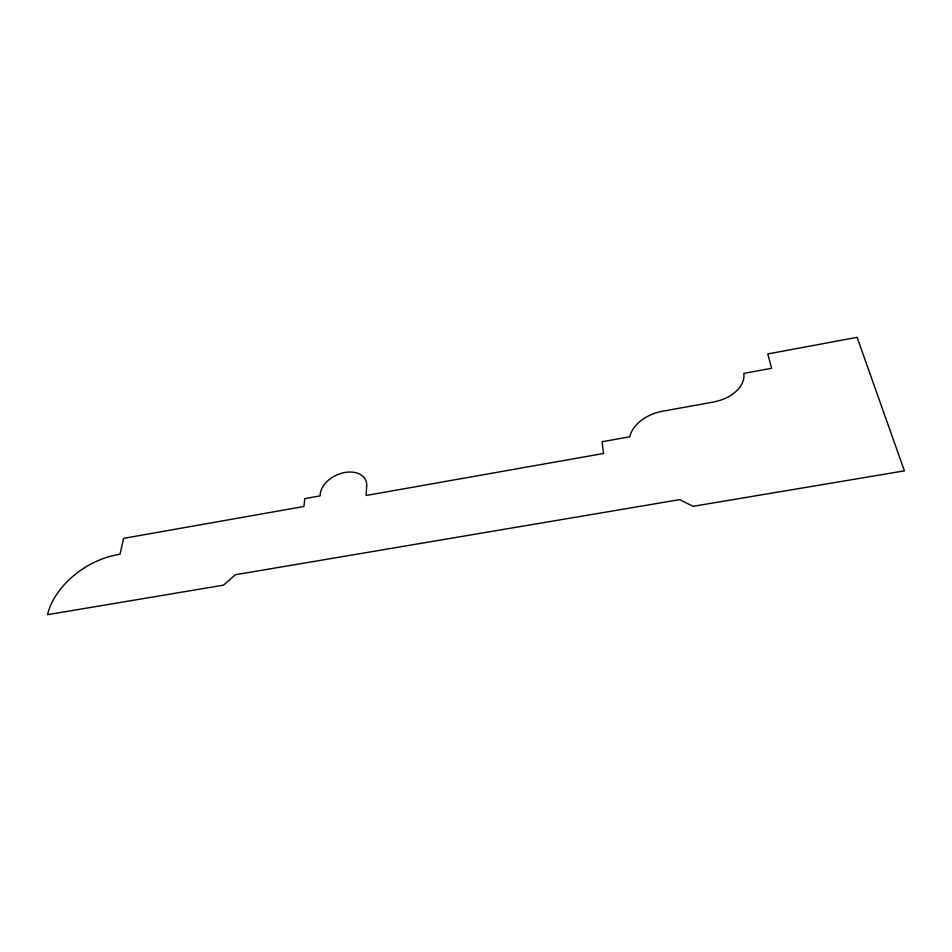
<?xml version="1.0" encoding="UTF-8"?>
<svg xmlns="http://www.w3.org/2000/svg" width="952" height="952" viewBox="0 0 952 952"><rect width="100%" height="100%" fill="white"/><g stroke="black" fill="none" stroke-linecap="round" stroke-linejoin="round"><path stroke-width="1.43" d="M366.675 485.675L366.127 495.48L603.544 453.485L602.069 441.74L629.772 436.789A39.127 27.168 -10 0 1 660.795 411.562L713.369 402.041A36.057 23.883 -8.9 0 0 743.833 373.386L771.679 368.269L767.752 353.954L857.109 337.329L904.4 470.859L693.127 506.321L679.621 499.645L235.37 574.734L223.541 585.135L47.6 614.671A65.855 42.614 -33.2 0 1 119.952 554.314L123.641 538.368L303.95 506.476L304.759 498.622L320.11 495.885L320.288 493.933A24.335 16.482 -23.9 0 1 344.755 472.513A24.335 16.482 -23.9 0 1 366.675 485.675"/></g></svg>
